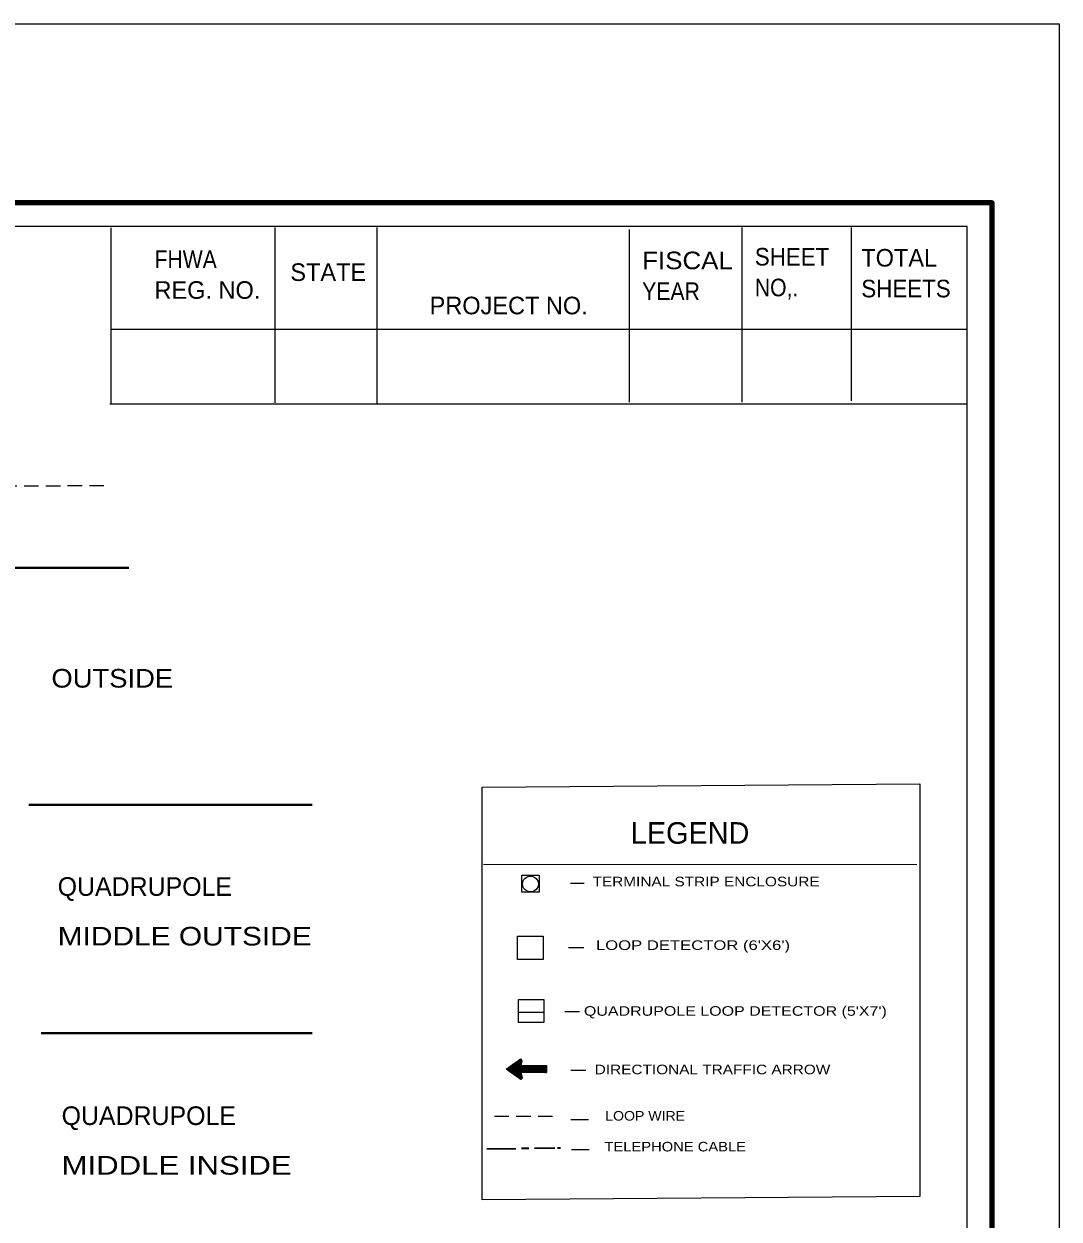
# Model space of a CAD drawing. Extents: x 349000 to 352161, y 348938 to 350067.
# Drawn here: x 349852 to 350452, y 349368 to 350060 of the extents above; entities that cross this region are included whole.
import ezdxf

# ---------------------------------------------------------------- set-up
doc = ezdxf.new("R2010")
doc.units = 0
doc.header["$LTSCALE"] = 2.8
doc.linetypes.add('LONG_DASH_SHORT_DASH', pattern=[9.9, 6, -1.2, 1.5, -1.2])
doc.linetypes.add('MEDIUM_DASHED', pattern=[4.5, 3, -1.5])
doc.layers.add('1', color=7, linetype='Continuous', lineweight=13)

msp = doc.modelspace()

# ---------------------------------------------------------------- linework, layer by layer
at = {"layer": '1', "lineweight": 25}
for p, q in [((349902.785, 349942.172), (349902.785, 349840.608)), ((349997.693, 349942.326), (349997.693, 349840.874)), ((350056.693, 349942.328), (350056.693, 349840.608)), ((350268.046, 349942.371), (350268.046, 349841.27)), ((350331.288, 349942.326), (350331.288, 349841.931)), ((350202.816, 349941.121), (350202.816, 349841.304)), ((349902.79, 349883.465), (350357.26, 349883.465)), ((349903.209, 349883.465), (350398.131, 349883.465)), ((349902.132, 349840.329), (350398.695, 349840.329)), ((350118.559, 349573.779), (350369.369, 349573.507)), ((350168.912, 349562.705), (350176.849, 349562.705)), ((350167.655, 349525.413), (350176.576, 349525.413)), ((350138.742, 349488.045), (350153.487, 349488.045)), ((350165.587, 349488.34), (350174.024, 349488.34)), ((350131.554, 349454.988), (350139.545, 349460.595)), ((350132.278, 349454.505), (350135.538, 349457.811)), ((350132.309, 349454.476), (350135.916, 349458.038)), ((350132.375, 349454.4), (350136.238, 349458.313)), ((350132.437, 349454.379), (350136.605, 349458.536)), ((350132.511, 349454.346), (350136.944, 349458.788)), ((350132.551, 349454.308), (350137.298, 349459.04)), ((350132.605, 349454.247), (350137.672, 349459.256)), ((350132.689, 349454.206), (350137.993, 349459.518)), ((350132.756, 349454.186), (350138.383, 349459.771)), ((350132.806, 349454.122), (350138.703, 349460.019)), ((350132.873, 349454.065), (350139.072, 349460.266)), ((350132.937, 349454.031), (350139.418, 349460.538)), ((350132.992, 349453.976), (350139.676, 349460.666)), ((350133.061, 349453.936), (350139.829, 349460.726)), ((350133.105, 349453.924), (350139.948, 349460.754)), ((350133.169, 349453.858), (350140.075, 349460.754)), ((350133.231, 349453.802), (350140.15, 349460.726)), ((350133.308, 349453.774), (350140.235, 349460.702)), ((350133.352, 349453.735), (350140.302, 349460.692)), ((350133.413, 349453.694), (350140.387, 349460.643)), ((350133.466, 349453.644), (350140.458, 349460.595)), ((350133.54, 349453.597), (350140.5, 349460.575)), ((350133.609, 349453.581), (350140.575, 349460.511)), ((350133.658, 349453.5), (350140.613, 349460.449)), ((350133.741, 349453.466), (350140.673, 349460.396)), ((350133.794, 349453.453), (350140.7, 349460.334)), ((350133.858, 349453.374), (350140.736, 349460.266)), ((350133.913, 349453.335), (350140.774, 349460.175)), ((350133.971, 349453.307), (350140.795, 349460.113)), ((350134.039, 349453.253), (350140.795, 349459.998)), ((350134.092, 349453.209), (350140.795, 349459.917)), ((350134.17, 349453.177), (350140.774, 349459.791)), ((350134.216, 349453.145), (350140.736, 349459.641)), ((350134.28, 349453.064), (350140.7, 349459.497)), ((350134.346, 349453.054), (350140.673, 349459.372)), ((350134.412, 349452.998), (350140.629, 349459.249)), ((350134.472, 349452.98), (350140.613, 349459.094)), ((350134.539, 349452.904), (350140.575, 349458.971)), ((350134.595, 349452.873), (350140.532, 349458.794)), ((350134.636, 349452.84), (350140.5, 349458.666)), ((350134.703, 349452.78), (350140.458, 349458.536)), ((350134.781, 349452.742), (350140.419, 349458.388)), ((350134.833, 349452.698), (350140.387, 349458.248)), ((350134.879, 349452.644), (350140.345, 349458.108)), ((350134.943, 349452.596), (350140.302, 349457.985)), ((350135.016, 349452.591), (350140.269, 349457.836)), ((350139.608, 349449.333), (350131.554, 349454.988)), ((350131.574, 349454.977), (350131.665, 349455.061)), ((350131.647, 349454.929), (350132.038, 349455.308)), ((350131.71, 349454.904), (350132.375, 349455.582)), ((350131.778, 349454.837), (350132.753, 349455.806)), ((350131.811, 349454.811), (350133.076, 349456.066)), ((350131.885, 349454.781), (350133.441, 349456.313)), ((350131.936, 349454.708), (350133.794, 349456.561)), ((350132.004, 349454.66), (350134.135, 349456.79)), ((350132.072, 349454.656), (350134.485, 349457.032)), ((350132.131, 349454.584), (350134.833, 349457.307)), ((350132.196, 349454.538), (350135.218, 349457.532)), ((350135.065, 349452.542), (350140.235, 349457.715)), ((350135.142, 349452.473), (350140.204, 349457.532)), ((350135.218, 349452.439), (350140.171, 349457.402)), ((350135.262, 349452.399), (350140.125, 349457.264)), ((350135.296, 349452.347), (350140.15, 349457.185)), ((350135.386, 349452.315), (350140.269, 349457.185)), ((350135.439, 349452.268), (350140.377, 349457.185)), ((350135.506, 349452.248), (350140.458, 349457.185)), ((350135.577, 349452.191), (350140.575, 349457.185)), ((350135.64, 349452.139), (350140.673, 349457.185)), ((350135.687, 349452.091), (350140.795, 349457.185)), ((350135.759, 349452.041), (350140.871, 349457.185)), ((350135.8, 349452.012), (350140.988, 349457.185)), ((350135.875, 349451.978), (350141.097, 349457.185)), ((350135.939, 349451.923), (350141.21, 349457.185)), ((350136.001, 349451.874), (350141.304, 349457.185)), ((350136.047, 349451.844), (350141.403, 349457.185)), ((350136.107, 349451.801), (350141.497, 349457.185)), ((350136.163, 349451.734), (350141.6, 349457.185)), ((350136.238, 349451.717), (350141.714, 349457.185)), ((350136.301, 349451.669), (350141.833, 349457.185)), ((350136.385, 349451.619), (350141.932, 349457.185)), ((350136.442, 349451.577), (350142.03, 349457.185)), ((350136.476, 349451.54), (350142.125, 349457.185)), ((350136.543, 349451.487), (350142.237, 349457.185)), ((350136.605, 349451.452), (350142.336, 349457.185)), ((350136.668, 349451.394), (350142.437, 349457.185)), ((350136.739, 349451.386), (350142.553, 349457.185)), ((350136.798, 349451.312), (350142.655, 349457.185)), ((350136.862, 349451.271), (350142.766, 349457.185)), ((350136.912, 349451.249), (350142.868, 349457.185)), ((350136.969, 349451.196), (350142.963, 349457.185)), ((350137.046, 349451.14), (350143.086, 349457.185)), ((350137.102, 349451.114), (350143.182, 349457.185)), ((350137.172, 349451.074), (350143.26, 349457.185)), ((350137.245, 349451.015), (350143.407, 349457.185)), ((350137.265, 349450.985), (350143.476, 349457.185)), ((350137.338, 349450.935), (350143.603, 349457.185)), ((350137.411, 349450.896), (350143.71, 349457.185)), ((350137.463, 349450.859), (350143.792, 349457.185)), ((350137.541, 349450.797), (350143.907, 349457.185)), ((350137.601, 349450.77), (350143.999, 349457.185)), ((350137.664, 349450.707), (350144.12, 349457.185)), ((350137.699, 349450.674), (350144.229, 349457.185)), ((350137.766, 349450.645), (350140.125, 349452.98)), ((350137.84, 349450.599), (350140.125, 349452.895)), ((350137.913, 349450.528), (350140.171, 349452.823)), ((350137.952, 349450.514), (350140.187, 349452.718)), ((350137.993, 349450.45), (350140.204, 349452.644)), ((350138.068, 349450.425), (350140.235, 349452.591)), ((350138.145, 349450.37), (350140.269, 349452.473)), ((350138.208, 349450.324), (350140.269, 349452.399)), ((350138.271, 349450.27), (350140.302, 349452.315)), ((350138.324, 349450.245), (350140.327, 349452.248)), ((350138.389, 349450.21), (350140.334, 349452.139)), ((350138.466, 349450.173), (350140.377, 349452.073)), ((350138.505, 349450.115), (350140.377, 349451.992)), ((350138.577, 349450.072), (350140.397, 349451.915)), ((350138.631, 349450.048), (350140.419, 349451.822)), ((350138.703, 349449.973), (350140.437, 349451.734)), ((350138.745, 349449.934), (350140.458, 349451.653)), ((350138.824, 349449.917), (350140.478, 349451.577)), ((350138.867, 349449.862), (350140.519, 349451.487)), ((350138.93, 349449.809), (350140.532, 349451.394)), ((350139.007, 349449.791), (350140.549, 349451.335)), ((350139.072, 349449.734), (350140.575, 349451.249)), ((350139.131, 349449.667), (350140.613, 349451.154)), ((350139.209, 349449.648), (350140.629, 349451.074)), ((350139.267, 349449.605), (350140.629, 349451.015)), ((350139.299, 349449.566), (350140.673, 349450.919)), ((350139.369, 349449.51), (350140.687, 349450.825)), ((350140.15, 349452.998), (350144.337, 349457.185)), ((350140.269, 349452.998), (350144.433, 349457.185)), ((350140.377, 349452.998), (350144.537, 349457.185)), ((350140.458, 349452.998), (350144.629, 349457.185)), ((350140.575, 349452.998), (350144.73, 349457.185)), ((350140.673, 349452.998), (350144.848, 349457.185)), ((350140.774, 349452.998), (350144.938, 349457.185)), ((350140.871, 349452.998), (350145.044, 349457.185)), ((350140.988, 349452.998), (350145.142, 349457.185)), ((350141.097, 349452.998), (350145.273, 349457.185)), ((350141.21, 349452.998), (350145.369, 349457.185)), ((350141.304, 349452.998), (350145.448, 349457.185)), ((350141.403, 349452.998), (350145.592, 349457.185)), ((350141.497, 349452.998), (350145.685, 349457.185)), ((350141.6, 349452.998), (350145.789, 349457.185)), ((350141.711, 349452.998), (350145.875, 349457.185)), ((350141.833, 349452.998), (350145.993, 349457.185)), ((350141.932, 349452.998), (350146.094, 349457.185)), ((350142.03, 349452.998), (350146.195, 349457.185)), ((350142.125, 349452.998), (350146.315, 349457.185)), ((350142.237, 349452.998), (350146.412, 349457.185)), ((350142.336, 349452.998), (350146.537, 349457.185)), ((350142.437, 349452.998), (350146.63, 349457.185)), ((350142.553, 349452.998), (350146.729, 349457.185)), ((350142.655, 349452.998), (350146.825, 349457.185)), ((350142.741, 349452.998), (350146.938, 349457.185)), ((350142.868, 349452.998), (350147.048, 349457.185)), ((350142.963, 349452.998), (350147.136, 349457.185)), ((350143.086, 349452.998), (350147.231, 349457.185)), ((350143.182, 349452.998), (350147.351, 349457.185)), ((350143.26, 349452.998), (350147.451, 349457.185)), ((350143.407, 349452.998), (350147.57, 349457.185)), ((350143.476, 349452.998), (350147.673, 349457.185)), ((350143.603, 349452.998), (350147.758, 349457.185)), ((350143.71, 349452.998), (350147.868, 349457.185)), ((350143.792, 349452.998), (350147.993, 349457.185)), ((350143.907, 349452.998), (350148.073, 349457.185)), ((350143.999, 349452.998), (350148.197, 349457.185)), ((350144.12, 349452.998), (350148.297, 349457.185)), ((350144.216, 349452.998), (350148.394, 349457.185)), ((350144.319, 349452.998), (350148.494, 349457.185)), ((350144.433, 349452.998), (350148.602, 349457.185)), ((350144.537, 349452.998), (350148.723, 349457.185)), ((350144.629, 349452.998), (350148.798, 349457.185)), ((350144.73, 349452.998), (350148.929, 349457.185)), ((350144.848, 349452.998), (350149.034, 349457.185)), ((350144.938, 349452.998), (350149.134, 349457.185)), ((350145.044, 349452.998), (350149.235, 349457.185)), ((350145.142, 349452.998), (350149.33, 349457.185)), ((350145.273, 349452.998), (350149.429, 349457.185)), ((350145.369, 349452.998), (350149.522, 349457.185)), ((350145.448, 349452.998), (350149.645, 349457.185)), ((350145.592, 349452.998), (350149.737, 349457.185)), ((350145.685, 349452.998), (350149.862, 349457.185)), ((350145.789, 349452.998), (350149.955, 349457.185)), ((350145.875, 349452.998), (350150.071, 349457.185)), ((350145.993, 349452.998), (350150.151, 349457.185)), ((350146.094, 349452.998), (350150.262, 349457.185)), ((350146.195, 349452.998), (350150.383, 349457.185)), ((350146.315, 349452.998), (350150.48, 349457.185)), ((350146.412, 349452.998), (350150.601, 349457.185)), ((350146.512, 349452.998), (350150.678, 349457.185)), ((350146.63, 349452.998), (350150.8, 349457.185)), ((350146.729, 349452.998), (350150.9, 349457.185)), ((350146.825, 349452.998), (350150.999, 349457.185)), ((350146.938, 349452.998), (350151.089, 349457.185)), ((350147.048, 349452.998), (350151.204, 349457.185)), ((350147.13, 349452.998), (350151.325, 349457.185)), ((350147.231, 349452.998), (350151.432, 349457.185)), ((350147.351, 349452.998), (350151.543, 349457.185)), ((350147.451, 349452.998), (350151.624, 349457.185)), ((350147.57, 349452.998), (350151.72, 349457.185)), ((350147.673, 349452.998), (350151.826, 349457.185)), ((350147.758, 349452.998), (350151.94, 349457.185)), ((350147.868, 349452.998), (350152.025, 349457.185)), ((350147.993, 349452.998), (350152.151, 349457.185)), ((350148.067, 349452.998), (350152.266, 349457.185)), ((350148.197, 349452.998), (350152.364, 349457.185)), ((350148.297, 349452.998), (350152.459, 349457.185)), ((350148.394, 349452.998), (350152.565, 349457.185)), ((350148.494, 349452.998), (350152.663, 349457.185)), ((350148.602, 349452.998), (350152.781, 349457.185)), ((350148.723, 349452.998), (350152.86, 349457.185)), ((350148.798, 349452.998), (350152.987, 349457.185)), ((350148.929, 349452.998), (350153.088, 349457.185)), ((350149.034, 349452.998), (350153.208, 349457.185)), ((350149.134, 349452.998), (350153.306, 349457.185)), ((350149.235, 349452.998), (350153.395, 349457.185)), ((350149.33, 349452.998), (350153.515, 349457.185)), ((350149.429, 349452.998), (350153.592, 349457.185)), ((350149.522, 349452.998), (350153.737, 349457.185)), ((350149.634, 349452.998), (350153.832, 349457.185)), ((350149.737, 349452.998), (350153.932, 349457.185)), ((350149.862, 349452.998), (350154.024, 349457.185)), ((350149.955, 349452.998), (350154.126, 349457.185)), ((350150.058, 349452.998), (350154.226, 349457.185)), ((350150.151, 349452.998), (350154.332, 349457.185)), ((350150.262, 349452.998), (350154.459, 349457.185)), ((350150.383, 349452.998), (350154.565, 349457.185)), ((350150.48, 349452.998), (350154.652, 349457.185)), ((350150.584, 349452.998), (350154.757, 349457.185)), ((350150.678, 349452.998), (350154.87, 349457.185)), ((350150.8, 349452.998), (350154.965, 349457.185)), ((350150.9, 349452.998), (350154.974, 349457.093)), ((350150.999, 349452.998), (350154.974, 349456.978)), ((350151.089, 349452.998), (350154.974, 349456.868)), ((350151.204, 349452.998), (350154.974, 349456.784)), ((350151.325, 349452.998), (350154.974, 349456.658)), ((350151.432, 349452.998), (350154.974, 349456.587)), ((350151.543, 349452.998), (350154.974, 349456.473)), ((350151.624, 349452.998), (350154.974, 349456.355)), ((350151.72, 349452.998), (350154.974, 349456.25)), ((350151.826, 349452.998), (350154.974, 349456.149)), ((350151.93, 349452.998), (350154.974, 349456.041)), ((350152.025, 349452.998), (350154.974, 349455.928)), ((350152.151, 349452.998), (350154.974, 349455.839)), ((350152.266, 349452.998), (350154.974, 349455.726)), ((350152.364, 349452.998), (350154.974, 349455.648)), ((350152.459, 349452.998), (350154.974, 349455.528)), ((350152.565, 349452.998), (350154.974, 349455.404)), ((350152.663, 349452.998), (350154.974, 349455.308)), ((350152.781, 349452.998), (350154.974, 349455.207)), ((350152.86, 349452.998), (350154.974, 349455.108)), ((350152.97, 349452.998), (350154.974, 349455.007)), ((350153.088, 349452.998), (350154.974, 349454.904)), ((350153.208, 349452.998), (350154.974, 349454.781)), ((350153.306, 349452.998), (350154.974, 349454.708)), ((350153.391, 349452.998), (350154.974, 349454.581)), ((350153.515, 349452.998), (350154.974, 349454.476)), ((350153.592, 349452.998), (350154.974, 349454.379)), ((350153.737, 349452.998), (350154.974, 349454.269)), ((350153.832, 349452.998), (350154.974, 349454.186)), ((350153.912, 349452.998), (350154.974, 349454.056)), ((350154.024, 349452.998), (350154.974, 349453.952)), ((350154.126, 349452.998), (350154.974, 349453.858)), ((350154.226, 349452.998), (350154.974, 349453.735)), ((350154.332, 349452.998), (350154.974, 349453.644)), ((350154.447, 349452.998), (350154.974, 349453.532)), ((350154.565, 349452.998), (350154.974, 349453.453)), ((350154.652, 349452.998), (350154.974, 349453.335)), ((350154.757, 349452.998), (350154.974, 349453.233)), ((350154.87, 349452.998), (350154.974, 349453.127)), ((350154.965, 349452.998), (350154.974, 349452.998)), ((350169.056, 349454.476), (350177.72, 349454.476)), ((350139.432, 349449.471), (350140.7, 349450.739)), ((350139.482, 349449.445), (350140.736, 349450.666)), ((350139.556, 349449.382), (350140.747, 349450.591)), ((350139.606, 349449.333), (350140.774, 349450.514)), ((350139.676, 349449.316), (350140.795, 349450.425)), ((350139.735, 349449.266), (350140.814, 349450.335)), ((350139.812, 349449.266), (350140.831, 349450.256)), ((350139.906, 349449.193), (350140.857, 349450.173)), ((350139.993, 349449.188), (350140.871, 349450.072)), ((350140.108, 349449.182), (350140.871, 349449.973)), ((350140.204, 349449.188), (350140.871, 349449.862)), ((350140.334, 349449.266), (350140.831, 349449.731)), ((350140.575, 349449.382), (350140.7, 349449.471)), ((350169.056, 349425.853), (350179.253, 349425.853)), ((350169.498, 349408.453), (350179.683, 349408.453))]:
    msp.add_line(p, q, dxfattribs=at)
at = {"layer": '1', "linetype": 'MEDIUM_DASHED', "lineweight": 25}
for p, q in [((349172.164, 349791.129), (349901.994, 349792.927)), ((350124.863, 349427.765), (350161.729, 349427.871))]:
    msp.add_line(p, q, dxfattribs=at)
at = {"layer": '1', "lineweight": 40}
for p, q in [((349138.171, 349745.234), (349913.165, 349745.234)), ((349855.353, 349608.063), (350019.391, 349608.063)), ((349862.478, 349475.884), (350019.382, 349475.884))]:
    msp.add_line(p, q, dxfattribs=at)
at = {"layer": '1', "linetype": 'LONG_DASH_SHORT_DASH', "lineweight": 35}
for p, q in [((350120.406, 349408.837), (350159.729, 349409.472)), ((350161.362, 349409.498), (350163.009, 349409.525))]:
    msp.add_line(p, q, dxfattribs=at)
at = {"layer": '1', "lineweight": 25}
for points in [[(350451.706, 350060.24), (350451.706, 348938.24), (348999.706, 348938.24), (348999.706, 350060.24)], [(350398.499, 349942.984), (349045.589, 349942.984), (349045.589, 349033.639), (350398.499, 349033.639)], [(350117.754, 349618.368), (350371.175, 349620.173), (350371.175, 349381.204), (350117.754, 349379.396)], [(350140.736, 349567.365), (350150.715, 349567.365), (350150.715, 349557.4), (350140.736, 349557.4)], [(350138.225, 349531.935), (350152.97, 349531.935), (350152.97, 349518.482), (350138.225, 349518.482)], [(350138.742, 349495.369), (350153.487, 349495.369), (350153.487, 349481.943), (350138.742, 349481.943)]]:
    msp.add_lwpolyline(points, close=True, dxfattribs=at)
at = {"layer": '1', "lineweight": 106}
msp.add_lwpolyline([(349029.417, 349021.223), (350412.957, 349021.223), (350412.957, 349956.539), (349029.417, 349956.539)], close=True, dxfattribs=at)
at = {"layer": '1', "lineweight": 25}
msp.add_lwpolyline([(350140.774, 349459.771), (350140.125, 349457.185), (350154.974, 349457.185), (350154.974, 349452.998), (350140.125, 349452.998), (350140.857, 349450.173)], dxfattribs=at)
msp.add_circle((350145.684, 349562.221), 4.567, dxfattribs=at)
for centre, start, end in [((350139.987, 349459.961), 345.49851, 125.13712), ((350140.066, 349449.988), 234.98548, 14.71405)]:
    msp.add_arc(centre, 0.792, start, end, dxfattribs=at)

# ---------------------------------------------------------------- texts
at = {"layer": '1'}
for s, height, width, p in [('FHWA', 10.18, 0.9, (349928.057, 349918.886)), ('FISCAL', 10.18, 1.1, (350210.39, 349918.197)), ('SHEET', 10.18, 0.95, (350275.566, 349920.346)), ('YEAR', 10.18, 0.9, (350210.39, 349900.372)), ('NO,.', 10.18, 0.9, (350275.566, 349902.523)), ('SHEETS', 10.18, 0.95, (350337.214, 349901.897)), ('OUTSIDE', 10.78, 1.1, (349868.373, 349675.929)), ('TERMINAL STRIP ENCLOSURE', 5.542, 1.2, (350181.63, 349560.856)), ('MIDDLE OUTSIDE', 10.78, 1.2, (349872.007, 349526.605)), ("LOOP DETECTOR (6'X6')", 5.542, 1.3, (350183.604, 349524.03)), ("QUADRUPOLE LOOP DETECTOR (5'X7')", 5.538, 1.25, (350176.629, 349485.913)), ('DIRECTIONAL TRAFFIC ARROW', 5.542, 1.2, (350182.888, 349452.052)), ('LOOP WIRE', 5.542, 1.1, (350188.987, 349425.2)), ('TELEPHONE CABLE', 5.542, 1.15, (350188.529, 349407.358)), ('MIDDLE INSIDE', 10.78, 1.25, (349874.276, 349393.914))]:
    msp.add_text(s, height=height, dxfattribs=dict(at, width=width)).set_placement(p)
for s, height, p in [('TOTAL', 10.18, (350337.214, 349919.722)), ('STATE', 10.18, (350006.691, 349911.4)), ('REG. NO.', 10.18, (349928.057, 349901.061)), ('PROJECT NO.', 10.18, (350087.324, 349892.096)), ('LEGEND', 12.49, (350203.749, 349585.533)), ('QUADRUPOLE', 10.78, (349872.007, 349555.357)), ('QUADRUPOLE', 10.78, (349874.276, 349422.663))]:
    msp.add_text(s, height=height, dxfattribs=at).set_placement(p)

doc.saveas('drawing.dxf')
